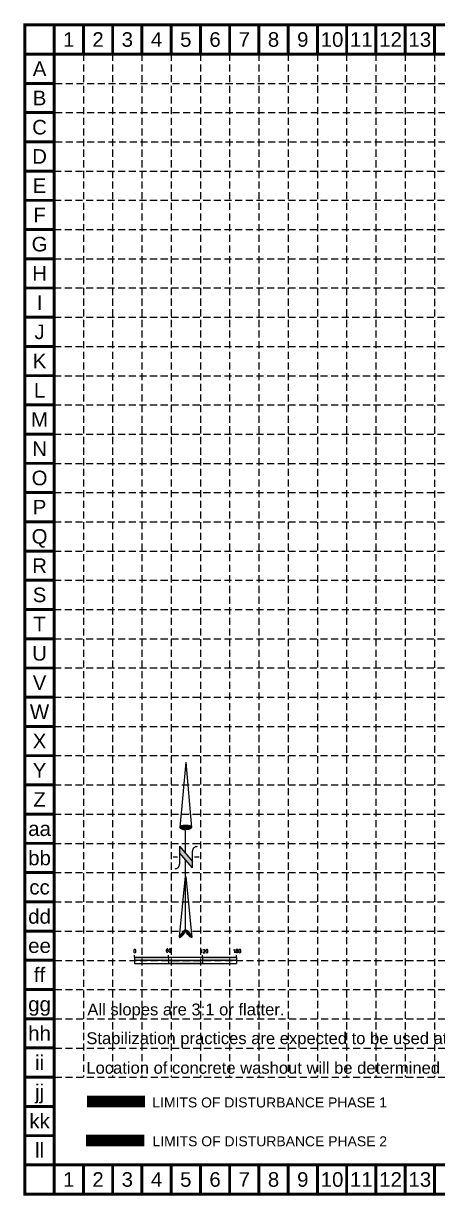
# Model space of a CAD drawing. Extents: x 3769 to 7071, y 3587 to 5652.
# Drawn here: x 3769 to 4498, y 3587 to 5652 of the extents above; entities that cross this region are included whole.
import ezdxf
from ezdxf.enums import TextEntityAlignment as Align

# ---------------------------------------------------------------- set-up
doc = ezdxf.new("R2010")
doc.units = 0
doc.header["$LTSCALE"] = 100
doc.header["$MEASUREMENT"] = 0
doc.linetypes.add('HIDDEN', pattern=[0.375, 0.25, -0.125])
doc.layers.get('0').update_dxf_attribs({"linetype": 'CONTINUOUS'})
for name, color, linetype in [('BASE', 7, 'CONTINUOUS'), ('GRID', 254, 'HIDDEN'), ('LEGEND', 7, 'CONTINUOUS'), ('NARROW', 7, 'CONTINUOUS')]:
    doc.layers.add(name, color=color, linetype=linetype)
doc.styles.add('L120', font='simplex.shx', dxfattribs={"height": 4.8})
doc.styles.add("L200'", font='ARIAL.TTF', dxfattribs={"height": 0.001969})
doc.styles.get("Standard").update_dxf_attribs({"font": 'ARIAL.TTF'})

# ---------------------------------------------------------------- blocks, each defined once
blk = doc.blocks.new('North Arrow')
at = {"layer": 'NARROW'}
for p, q in [((32.43, 3.06), (32.43, 4.63)), ((0, 0), (22.36, 2)), ((0, 0), (22.33, -2.02)), ((28.77, -2.09), (34.02, 2.32)), ((36.18, 2.33), (30.46, 2.33)), ((36.16, 2.32), (31.04, -2.09)), ((39.1, 0.01), (59.96, 2.11)), ((31.2, -0.05), (21.66, -0.05)), ((21.66, -0.05), (21.66, -0.05)), ((28.77, -2.09), (34.95, -2.09)), ((32.43, -4.26), (32.43, -2.8)), ((57.45, -0.05), (33.41, -0.05)), ((59.83, -2.14), (39.04, -0.01)), ((57.69, -0.03), (57.77, -0.01)), ((57.77, -0.05), (57.69, -0.03))]:
    blk.add_line(p, q, dxfattribs=at)
blk.add_lwpolyline([(22.36, -2.03), (22.59, -1.93, 0.091577), (22.87, -1.44, 0.048306), (23.03, -0.75), (23.07, -0.01), (23.01, 0.82, 0.048306), (22.87, 1.42, 0.091577), (22.59, 1.91), (22.36, 2.01), (22.14, 1.91, 0.091577), (21.86, 1.42, 0.048306), (21.72, 0.82), (21.66, -0.01), (21.72, -0.83, 0.048306), (21.86, -1.44, 0.091577), (22.14, -1.93)], format="xyb", close=True, dxfattribs=at)
for points in [[(57.46, -0.03), (57.44, 0.08, -0.066818), (57.67, 0.47, -0.03073), (58.01, 0.84), (58.52, 1.29), (59.07, 1.7, -0.03073), (59.5, 1.95, -0.066818), (59.93, 2.1), (60.04, 2.06)], [(60.04, 2.06), (60.05, 1.95, -0.066818), (59.82, 1.56, -0.03073), (59.43, 1.14), (58.97, 0.74), (58.42, 0.33, -0.03073), (57.99, 0.08, -0.036692), (57.76, -0.02)], [(57.46, -0.04), (57.44, -0.15, 0.066818), (57.67, -0.54, 0.03073), (58.01, -0.9), (58.52, -1.36), (59.07, -1.77, 0.03073), (59.5, -2.02, 0.066818), (59.93, -2.17), (60.04, -2.13)], [(60.04, -2.13), (60.05, -2.01, 0.066818), (59.82, -1.63, 0.03073), (59.43, -1.2), (58.97, -0.8), (58.42, -0.4, 0.03073), (57.99, -0.15, 0.036692), (57.76, -0.05)]]:
    blk.add_lwpolyline(points, format="xyb", dxfattribs=at)
for centre, start, end in [((30.46, 3.86), 178.8769, 270), ((34.95, -3.62), 358.8769, 90)]:
    blk.add_arc(centre, 1.53, start, end, dxfattribs=at)
for points in [[(23.03, -0.76), (21.67, -0.05), (23.07, -0.05), (21.72, 0.82)], [(23.07, -0.05), (21.72, 0.82), (23.02, 0.75), (21.85, 1.42)], [(23.02, 0.75), (21.85, 1.42), (22.87, 1.44), (22.14, 1.91)], [(22.87, 1.44), (22.14, 1.91), (22.59, 1.91), (22.36, 2)], [(31.05, -2.09), (36.15, 2.36), (28.75, -2.06), (34.01, 2.36)], [(57.44, 0.08), (57.7, -0.01), (57.5, 0.21), (57.77, -0.01)], [(57.45, -0.04), (57.69, -0.02), (57.44, 0.08), (57.7, -0.01)], [(57.5, 0.21), (57.77, -0.01), (57.6, 0.39), (57.94, 0.06)], [(57.6, 0.39), (57.94, 0.06), (57.68, 0.5), (58.07, 0.13)], [(57.68, 0.5), (58.07, 0.13), (57.84, 0.66), (58.29, 0.26)], [(57.84, 0.66), (58.29, 0.26), (58.03, 0.86), (58.52, 0.41)], [(58.03, 0.86), (58.52, 0.41), (58.26, 1.07), (58.73, 0.57)], [(58.26, 1.07), (58.73, 0.57), (58.52, 1.3), (59.05, 0.81)], [(58.52, 1.3), (59.05, 0.81), (58.7, 1.42), (59.26, 0.99)], [(59.26, 1), (58.69, 1.42), (59.45, 1.15), (59, 1.65)], [(59.45, 1.15), (59, 1.65), (59.62, 1.34), (59.28, 1.82)], [(59.62, 1.34), (59.28, 1.82), (59.81, 1.55), (59.49, 1.95)], [(59.81, 1.55), (59.49, 1.95), (59.93, 1.73), (59.69, 2.04)], [(59.93, 1.73), (59.69, 2.04), (60.05, 1.94), (59.93, 2.1)], [(60.05, 1.94), (59.93, 2.1), (60.04, 2.06)], [(22.87, -1.44), (21.72, -0.87), (23.03, -0.76), (21.67, -0.05)], [(22.58, -1.93), (21.86, -1.45), (22.87, -1.44), (21.72, -0.87)], [(22.36, -2.01), (22.14, -1.93), (22.58, -1.93), (21.86, -1.45)], [(57.44, -0.14), (57.69, -0.02), (57.45, -0.04), (57.69, -0.02)], [(57.46, -0.19), (57.7, -0.03), (57.44, -0.14), (57.69, -0.02)], [(57.53, -0.33), (57.76, -0.05), (57.46, -0.19), (57.7, -0.03)], [(57.63, -0.48), (57.9, -0.1), (57.53, -0.33), (57.76, -0.05)], [(57.78, -0.66), (58.09, -0.2), (57.63, -0.48), (57.9, -0.1)], [(57.97, -0.87), (58.34, -0.35), (57.78, -0.66), (58.09, -0.2)], [(58.24, -1.11), (58.61, -0.54), (57.97, -0.87), (58.34, -0.35)], [(58.61, -1.43), (58.93, -0.77), (58.24, -1.11), (58.61, -0.54)], [(58.91, -1.64), (59.2, -1), (58.61, -1.43), (58.93, -0.77)], [(59.12, -1.79), (59.57, -1.36), (58.92, -1.65), (59.2, -1.01)], [(59.35, -1.93), (59.81, -1.62), (59.12, -1.79), (59.57, -1.36)], [(59.54, -1.32), (59.41, -1.18), (59.21, -1.01)], [(59.58, -2.05), (59.93, -1.79), (59.35, -1.93), (59.81, -1.62)], [(59.78, -2.13), (60.05, -2.01), (59.58, -2.05), (59.93, -1.79)], [(59.92, -2.17), (60.04, -2.13), (59.78, -2.13), (60.05, -2.01)]]:
    blk.add_solid(points, dxfattribs=at)

msp = doc.modelspace()

# ---------------------------------------------------------------- hatches: boundary and pattern name
h = msp.add_hatch(color=7)
h.paths.add_polyline_path([(4024.6, 4001.6), (4024.6, 4007), (3964.6, 4007), (3964.6, 4001.6)])
h.paths.add_polyline_path([(4024.6, 4001.6), (4024.6, 3996.2), (4084.6, 3996.2), (4084.6, 4001.6)])
h.paths.add_polyline_path([(4084.6, 4007), (4084.6, 4001.6), (4144.6, 4001.6), (4144.6, 4007)])

# ---------------------------------------------------------------- linework, layer by layer
at = {"color": 7}
for p, q in [((3964.6, 4007), (3964.6, 4010.6)), ((3964.6, 4007), (4024.6, 4007)), ((3964.6, 4007), (3964.6, 3996.2)), ((4024.6, 4007), (4024.6, 4010.6)), ((4024.6, 4007), (4144.6, 4007)), ((4024.6, 4007), (4024.6, 3996.2)), ((4084.6, 4007), (4084.6, 4010.6)), ((4084.6, 4007), (4084.6, 3996.2)), ((4144.6, 4007), (4144.6, 4010.6)), ((4144.6, 4007), (4144.6, 3996.2)), ((3964.6, 4001.6), (4144.6, 4001.6)), ((3964.6, 3996.2), (4024.6, 3996.2)), ((4024.6, 3996.2), (4144.6, 3996.2))]:
    msp.add_line(p, q, dxfattribs=at)
at = {"layer": 'BASE', "const_width": 5.15}
for points in [[(3771.9, 3589.7), (7067.9, 3589.7), (7067.9, 5649.7), (3771.9, 5649.7)], [(3823.4, 3641.2), (7016.4, 3641.2), (7016.4, 5598.2), (3823.4, 5598.2)]]:
    msp.add_lwpolyline(points, close=True, dxfattribs=at)
for points in [[(3823.4, 5598.2), (3823.4, 5649.7)], [(3874.9, 5598.2), (3874.9, 5649.7)], [(3926.4, 5598.2), (3926.4, 5649.7)], [(3977.9, 5598.2), (3977.9, 5649.7)], [(4029.4, 5598.2), (4029.4, 5649.7)], [(4080.9, 5598.2), (4080.9, 5649.7)], [(4132.4, 5598.2), (4132.4, 5649.7)], [(4183.9, 5598.2), (4183.9, 5649.7)], [(4235.4, 5598.2), (4235.4, 5649.7)], [(4286.9, 5598.2), (4286.9, 5649.7)], [(4338.4, 5598.2), (4338.4, 5649.7)], [(4389.9, 5598.2), (4389.9, 5649.7)], [(4441.4, 5598.2), (4441.4, 5649.7)], [(4492.9, 5598.2), (4492.9, 5649.7)], [(3823.4, 5598.2), (3771.9, 5598.2)], [(3823.4, 5546.7), (3771.9, 5546.7)], [(3823.4, 5495.2), (3771.9, 5495.2)], [(3823.4, 5443.7), (3771.9, 5443.7)], [(3823.4, 5392.2), (3771.9, 5392.2)], [(3823.4, 5340.7), (3771.9, 5340.7)], [(3823.4, 5289.2), (3771.9, 5289.2)], [(3823.4, 5237.7), (3771.9, 5237.7)], [(3823.4, 5186.2), (3771.9, 5186.2)], [(3823.4, 5134.7), (3771.9, 5134.7)], [(3823.4, 5083.2), (3823.4, 5134.7)], [(3823.4, 5083.2), (3771.9, 5083.2)], [(3823.4, 5031.7), (3771.9, 5031.7)], [(3823.4, 4980.2), (3771.9, 4980.2)], [(3823.4, 4928.7), (3771.9, 4928.7)], [(3823.4, 4877.2), (3771.9, 4877.2)], [(3823.4, 4825.7), (3771.9, 4825.7)], [(3823.4, 4774.2), (3771.9, 4774.2)], [(3823.4, 4722.7), (3771.9, 4722.7)], [(3823.4, 4671.2), (3771.9, 4671.2)], [(3823.4, 4619.7), (3771.9, 4619.7)], [(3823.4, 4568.2), (3771.9, 4568.2)], [(3823.4, 4516.7), (3771.9, 4516.7)], [(3823.4, 4465.2), (3771.9, 4465.2)], [(3823.4, 4413.7), (3771.9, 4413.7)], [(3823.4, 4362.2), (3771.9, 4362.2)], [(3823.4, 4310.7), (3771.9, 4310.7)], [(3823.4, 4259.2), (3771.9, 4259.2)], [(3823.4, 4207.7), (3771.9, 4207.7)], [(3823.4, 4156.2), (3771.9, 4156.2)], [(3823.4, 4104.7), (3771.9, 4104.7)], [(3823.4, 4053.2), (3771.9, 4053.2)], [(3823.4, 4001.7), (3771.9, 4001.7)], [(3823.4, 3950.2), (3771.9, 3950.2)], [(3823.4, 3898.7), (3771.9, 3898.7)], [(3823.4, 3847.2), (3771.9, 3847.2)], [(3823.4, 3795.7), (3771.9, 3795.7)], [(3823.4, 3744.2), (3771.9, 3744.2)], [(3823.4, 3692.7), (3771.9, 3692.7)], [(3823.4, 3641.2), (3771.9, 3641.2)], [(3823.4, 3589.7), (3823.4, 3641.2)], [(3874.9, 3589.7), (3874.9, 3641.2)], [(3926.4, 3589.7), (3926.4, 3641.2)], [(3977.9, 3589.7), (3977.9, 3641.2)], [(4029.4, 3589.7), (4029.4, 3641.2)], [(4080.9, 3589.7), (4080.9, 3641.2)], [(4132.4, 3589.7), (4132.4, 3641.2)], [(4183.9, 3589.7), (4183.9, 3641.2)], [(4235.4, 3589.7), (4235.4, 3641.2)], [(4286.9, 3589.7), (4286.9, 3641.2)], [(4338.4, 3589.7), (4338.4, 3641.2)], [(4389.9, 3589.7), (4389.9, 3641.2)], [(4441.4, 3589.7), (4441.4, 3641.2)], [(4492.9, 3589.7), (4492.9, 3641.2)]]:
    msp.add_lwpolyline(points, dxfattribs=at)
at = {"layer": 'GRID', "color": 252, "linetype": 'HIDDEN', "ltscale": 0.5}
for p, q in [((3874.8, 5598.7), (3874.8, 3795.5)), ((3926.3, 5598.7), (3926.3, 3795.5)), ((3977.8, 5598.7), (3977.8, 3795.5)), ((4029.3, 5598.7), (4029.3, 3795.5)), ((4080.8, 5598.7), (4080.8, 3795.5)), ((4132.3, 5598.7), (4132.3, 3795.5)), ((4183.8, 5598.7), (4183.8, 3795.5)), ((4235.3, 5598.7), (4235.3, 3795.5)), ((4286.8, 5598.7), (4286.8, 3795.5)), ((4338.3, 5598.7), (4338.3, 3795.5)), ((4389.8, 5598.7), (4389.8, 3795.5)), ((4441.3, 5598.7), (4441.3, 3795.5)), ((4492.9, 5598.2), (4492.9, 3795.5)), ((3825.3, 5546.6), (7018.3, 5546.6)), ((3825.3, 5495.1), (7018.3, 5495.1)), ((3825.3, 5443.6), (7018.3, 5443.6)), ((3823.4, 5392.2), (7016.4, 5392.2)), ((3823.4, 5340.7), (7016.4, 5340.7)), ((3823.4, 5289.2), (7016.4, 5289.2)), ((3823.4, 5237.7), (7016.4, 5237.7)), ((3823.4, 5186.2), (7016.4, 5186.2)), ((3823.4, 5134.7), (7016.4, 5134.7)), ((3823.4, 5083.2), (7016.4, 5083.2)), ((3823.4, 5031.7), (7016.4, 5031.7)), ((3823.4, 4980.2), (7016.4, 4980.2)), ((3823.4, 4928.7), (7016.4, 4928.7)), ((3823.4, 4877.2), (7016.4, 4877.2)), ((3823.4, 4825.7), (7016.4, 4825.7)), ((3823.4, 4774.2), (7016.4, 4774.2)), ((3823.4, 4722.7), (7016.4, 4722.7)), ((3823.4, 4671.2), (7016.4, 4671.2)), ((3823.4, 4619.7), (7016.4, 4619.7)), ((3823.4, 4568.2), (7016.4, 4568.2)), ((3823.4, 4516.7), (7016.4, 4516.7)), ((3823.4, 4465.2), (7016.4, 4465.2)), ((3823.4, 4413.7), (7016.4, 4413.7)), ((3823.4, 4362.2), (7016.4, 4362.2)), ((3823.4, 4310.7), (7016.4, 4310.7)), ((3823.4, 4259.2), (7016.4, 4259.2)), ((3823.4, 4207.7), (7016.4, 4207.7)), ((3823.4, 4156.2), (7016.4, 4156.2)), ((3823.4, 4104.7), (7016.4, 4104.7)), ((3823.4, 4053.2), (7016.4, 4053.2)), ((3824.6, 4001.5), (7017.6, 4001.5)), ((3824.6, 3950), (7017.6, 3950)), ((3824.6, 3898.5), (7017.6, 3898.5)), ((3824.6, 3847), (7017.6, 3847)), ((3824.6, 3795.5), (7017.6, 3795.5))]:
    msp.add_line(p, q, dxfattribs=at)
at = {"layer": 'LEGEND', "color": 1, "linetype": 'HIDDEN', "const_width": 20.4}
msp.add_lwpolyline([(3881.3, 3753), (3983.6, 3753)], dxfattribs=at)
at = {"layer": 'LEGEND', "color": 13, "linetype": 'HIDDEN', "const_width": 20.4}
msp.add_lwpolyline([(3879.5, 3684), (3981.9, 3684)], dxfattribs=at)

# ---------------------------------------------------------------- block references
at = {"layer": 'BASE', "xscale": 5.150000000000091, "yscale": 5.150000000000091, "zscale": 5.149999999999935, "rotation": 270}
msp.add_blockref('North Arrow', (4055, 4350.9), dxfattribs=at)

# ---------------------------------------------------------------- texts
at = {"color": 7, "style": 'L120'}
for s, p in [('0', (3963, 4014.9)), ('60', (4019.9, 4015.8)), ('120', (4080, 4014.9)), ('180', (4138, 4014.9))]:
    msp.add_text(s, height=5.76, dxfattribs=at).set_placement(p)
at = {"layer": 'BASE'}
for s, height, p in [('1', 25.7, (3849.2, 5624)), ('2', 25.7, (3900.7, 5624)), ('3', 25.7, (3952.2, 5624)), ('4', 25.7, (4003.7, 5624)), ('5', 25.7, (4055.2, 5624)), ('6', 25.7, (4106.7, 5624)), ('7', 25.7, (4158.2, 5624)), ('8', 25.7, (4209.7, 5624)), ('9', 25.7, (4261.2, 5624)), ('10', 25.75, (4312.7, 5624)), ('11', 25.75, (4364.2, 5624)), ('12', 25.75, (4415.7, 5624)), ('13', 25.75, (4467.2, 5624)), ('A', 25.7, (3797.7, 5572.5)), ('B', 25.7, (3797.7, 5521)), ('C', 25.7, (3797.7, 5469.5)), ('D', 25.7, (3797.7, 5418)), ('E', 25.7, (3797.7, 5366.5)), ('F', 25.7, (3797.7, 5315)), ('G', 25.7, (3797.7, 5263.5)), ('H', 25.7, (3797.7, 5212)), ('I', 25.7, (3797.7, 5160.5)), ('J', 25.7, (3797.7, 5109)), ('K', 25.7, (3797.7, 5057.5)), ('L', 25.7, (3797.7, 5006)), ('M', 25.7, (3797.7, 4954.5)), ('N', 25.7, (3797.7, 4903)), ('O', 25.7, (3797.7, 4851.5)), ('P', 25.7, (3797.7, 4800)), ('Q', 25.7, (3797.7, 4748.5)), ('R', 25.7, (3797.7, 4697)), ('S', 25.7, (3797.7, 4645.5)), ('T', 25.7, (3797.7, 4594)), ('U', 25.7, (3797.7, 4542.5)), ('V', 25.7, (3797.7, 4491)), ('W', 25.7, (3797.7, 4439.5)), ('X', 25.7, (3797.7, 4388)), ('Y', 25.7, (3797.7, 4336.5)), ('Z', 25.7, (3797.7, 4285)), ('aa', 25.75, (3797.7, 4233.5)), ('bb', 25.75, (3797.7, 4182)), ('cc', 25.75, (3797.7, 4130.5)), ('dd', 25.75, (3797.7, 4079)), ('ee', 25.75, (3797.7, 4027.5)), ('ff', 25.75, (3797.7, 3976)), ('gg', 25.75, (3797.7, 3924.5)), ('hh', 25.75, (3797.7, 3873)), ('ii', 25.75, (3797.7, 3821.5)), ('jj', 25.75, (3797.7, 3770)), ('kk', 25.75, (3797.7, 3718.5)), ('ll', 25.75, (3797.7, 3667)), ('1', 25.7, (3849.2, 3615.5)), ('2', 25.7, (3900.7, 3615.5)), ('3', 25.7, (3952.2, 3615.5)), ('4', 25.7, (4003.7, 3615.5)), ('5', 25.7, (4055.2, 3615.5)), ('6', 25.7, (4106.7, 3615.5)), ('7', 25.7, (4158.2, 3615.5)), ('8', 25.7, (4209.7, 3615.5)), ('9', 25.7, (4261.2, 3615.5)), ('10', 25.75, (4312.7, 3615.5)), ('11', 25.75, (4364.2, 3615.5)), ('12', 25.75, (4415.7, 3615.5)), ('13', 25.75, (4467.2, 3615.5))]:
    msp.add_text(s, height=height, dxfattribs=at).set_placement(p, align=Align.MIDDLE_CENTER)
at = {"layer": 'BASE', "color": 7, "style": "L200'"}
for s, p in [('All slopes are 3:1 or flatter.', (3881.9, 3904.6)), ('Stabilization practices are expected to be used at all disturbed areas.', (3880.1, 3853.9)), ('Location of concrete washout will be determined in the field and will be reflected on this Site Map.', (3880.1, 3801.8))]:
    msp.add_text(s, height=20.886, dxfattribs=at).set_placement(p)
at = {"layer": 'LEGEND', "style": "L200'"}
for s, p in [('LIMITS OF DISTURBANCE PHASE 1', (3996.3, 3742.4)), ('LIMITS OF DISTURBANCE PHASE 2', (3996.6, 3674))]:
    msp.add_text(s, height=17.561, dxfattribs=at).set_placement(p)

doc.saveas('drawing.dxf')
